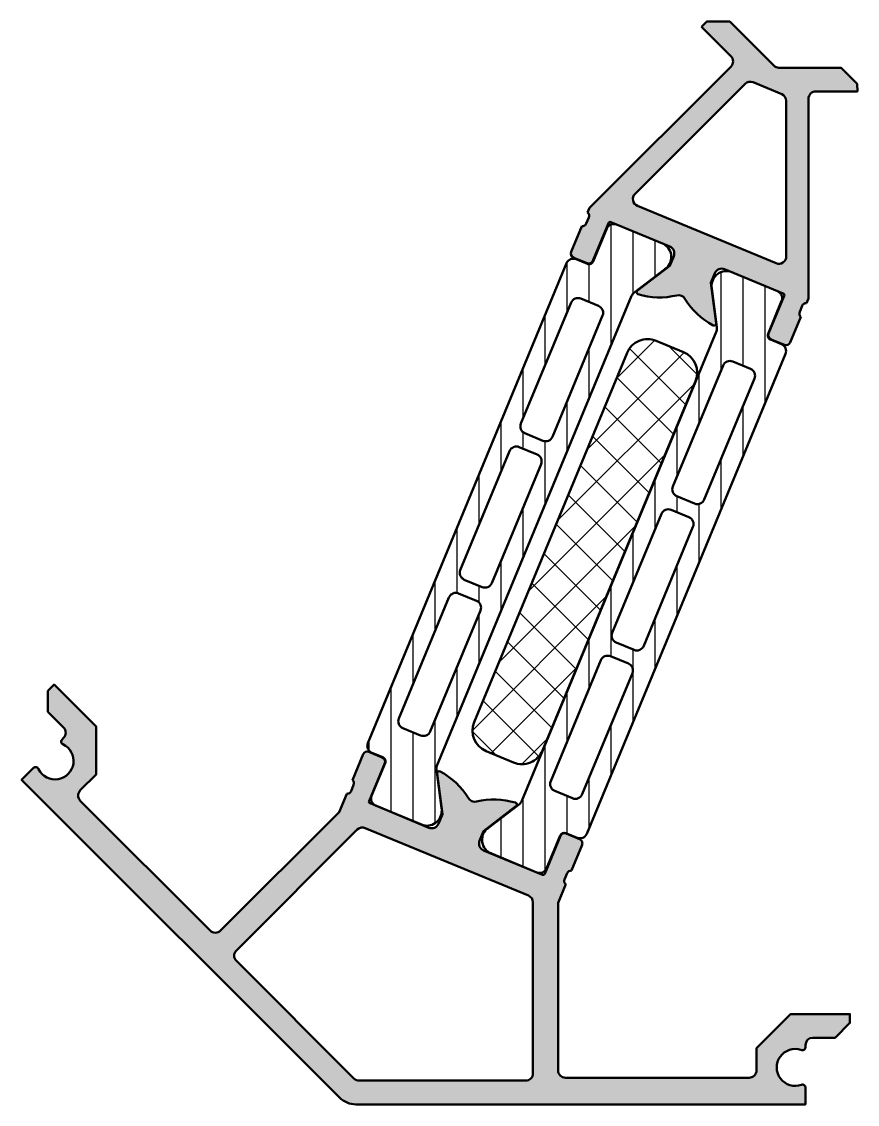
# Model space of a CAD drawing. Extents: x -22 to 34.4, y 0 to 73.2.
import ezdxf

# ---------------------------------------------------------------- set-up
doc = ezdxf.new("R2010")
doc.units = 0
for name, color, linetype, lineweight in [('0S-Alu contour', 7, 'Continuous', 50), ('0S-Alu hatch', 252, 'Continuous', 25), ('0S-Plastic contour', 254, 'Continuous', 50), ('0S-Plastic hatch', 253, 'Continuous', 25), ('0S-PT contour', 91, 'Continuous', 50), ('0S-PT hatch', 103, 'Continuous', 25)]:
    doc.layers.add(name, color=color, linetype=linetype, lineweight=lineweight)
pattern_1 = [(90, (0, 0), (-1.4859, 0), [])]

# ---------------------------------------------------------------- blocks, each defined once
blk = doc.blocks.new('347350__D039C141_A7E6_4AA2_99A0_1BB3D9CB675B_')
at = {"layer": '0S-Alu hatch'}
h = blk.add_hatch(color=256, dxfattribs=at)
edge = h.paths.add_edge_path()
edge.add_line((23.92938522783926, 72.81730907121842), (25.9092589946552, 70.83741245272483))
edge.add_ellipse((25.55573884904467, 70.48383950438235), major_axis=(-0.4999903230584433, 0), ratio=1, start_angle=135.0006994798452, end_angle=225.004278607313, ccw=False)
edge.add_line((25.90928971315688, 70.13029727262271), (16.36765660483427, 60.58854336697755))
edge.add_line((16.36765660483427, 60.58854336697755), (16.23966403003492, 60.27954195701387))
edge.add_ellipse((16.06445295228562, 60.06255455950469), major_axis=(-0.2788950563274304, 0), ratio=1, start_angle=156.3354106259, end_angle=231.0801235805088, ccw=False)
edge.add_line((16.31989595621558, 59.95061116225805), (16.14631304739537, 59.53154494958813))
edge.add_ellipse((15.88650628096211, 59.6330333821746), major_axis=(-0.2789255417371557, 0), ratio=1, start_angle=83.92459455535618, end_angle=158.6628700728874, ccw=False)
edge.add_line((15.85698557255771, 59.35567443494437), (15.13753651019032, 57.61877075114043))
edge.add_arc((15.41470036994371, 57.5039657214309), 0.3000000000000043, 157.5000000000001, 247.4999999999989)
edge.add_line((15.29989534023418, 57.22680186167751), (16.20527355598448, 56.85178192563657))
edge.add_arc((16.32007858569401, 57.12894578538997), 0.3000000000000025, 247.5000000000007, 337.4999999999996)
edge.add_line((16.5972424454474, 57.01414075568044), (17.65344795340819, 59.56404641765252))
edge.add_ellipse((17.76431349730956, 59.5181244057687), major_axis=(-0.1200000000000159, 0), ratio=1, start_angle=247.49999999999972, end_angle=337.49999999999966, ccw=False)
edge.add_line((17.81023550919337, 59.62898994967007), (21.78294122510264, 57.98344136282331))
edge.add_ellipse((21.59159950892009, 57.52150159656768), major_axis=(-0.4999999999999888, 0), ratio=1, start_angle=157.4999999999999, end_angle=247.4999999999998, ccw=False)
edge.add_line((22.05353927517573, 57.33015988038514), (21.78566087252016, 56.68344420762723))
edge.add_line((21.78566087252016, 56.68344420762723), (19.59795619320224, 55.00462776313373))
edge.add_arc((19.67771479819329, 54.89186411721371), 0.1381197846482984, 125.2720668596322, 253.122577550792)
edge.add_arc((21.08924083370547, 59.54433372802252), 4.999999999999998, 253.1225775507933, 283.5696206229802)
edge.add_ellipse((22.37968783089905, 54.19786325233167), major_axis=(-0.4999999999999991, 0), ratio=1, start_angle=211.4303793770194, end_angle=283.56962062298, ccw=False)
edge.add_arc((27.07269718215114, 57.06590495862891), 5, 211.4303793770194, 241.8774224492062)
edge.add_arc((24.78100400261589, 52.77801251602965), 0.138119784648297, 241.8774224492058, 369.7279331403684)
edge.add_line((24.9171377917644, 52.80135060428386), (24.55729947005402, 55.53539391053195))
edge.add_line((24.55729947005402, 55.53539391053195), (24.82517787270959, 56.18210958328985))
edge.add_ellipse((25.28711763896522, 55.99076786710732), major_axis=(-0.4999999999999899, 0), ratio=1, start_angle=247.4999999999991, end_angle=337.5000000000016, ccw=False)
edge.add_line((25.47845935514777, 56.45270763336295), (29.45116507105704, 54.80715904651621))
edge.add_ellipse((29.40524305917322, 54.69629350261485), major_axis=(-0.1200000000000079, 0), ratio=1, start_angle=157.4999999999953, end_angle=247.5, ccw=False)
edge.add_line((29.51610860307458, 54.65037149073102), (28.45990309511379, 52.10046582875894))
edge.add_arc((28.73706695486718, 51.98566079904942), 0.3000000000000043, 157.5000000000008, 247.4999999999996)
edge.add_line((28.62226192515765, 51.70849693929604), (29.52764014090796, 51.33347700325509))
edge.add_arc((29.64244517061749, 51.61064086300848), 0.3000000000000016, 247.5000000000001, 337.4999999999996)
edge.add_line((29.91960903037088, 51.49583583329896), (30.63905809273827, 53.23273951710288))
edge.add_ellipse((30.81430619204936, 53.44973620261034), major_axis=(-0.2789255417371665, 0), ratio=1, start_angle=-23.662870072887415, end_angle=51.07540544464251, ccw=False)
edge.add_line((30.55883190681235, 53.56168417005956), (30.73241481563256, 53.98075038272947))
edge.add_ellipse((30.99219623122026, 53.87928083774609), major_axis=(-0.2788950563274289, 0), ratio=1, start_angle=263.9198764194917, end_angle=338.664589374099, ccw=False)
edge.add_line((31.02173655021549, 54.15660703917239), (31.14975321062489, 54.46566659694248))
edge.add_line((31.14975321062489, 54.46566659694248), (31.1498448335675, 67.95961226718902))
edge.add_ellipse((31.64982981741585, 67.95961978299691), major_axis=(-0.4999849839048354, 0), ratio=1, start_angle=-90.00342049763992, end_angle=0.0008612739732143382, ccw=False)
edge.add_line((31.64985966599232, 68.45960476601078), (34.44984698105757, 68.45960500146246))
edge.add_line((34.44984698105757, 68.45960500146246), (34.44960294835988, 68.9605052870807))
edge.add_line((34.44960294835988, 68.9605052870807), (33.35025315886995, 70.06000007540919))
edge.add_line((33.35025315886995, 70.06000007540919), (29.15698554146554, 70.05959563361698))
edge.add_ellipse((29.1569437835179, 70.55957072635734), major_axis=(-0.4999750944841698, 0), ratio=1, start_angle=44.992680736735, end_angle=90.00478534669031, ccw=False)
edge.add_line((28.80336284415451, 70.20608011202174), (25.83856507224787, 73.17143502823856))
edge.add_line((25.83856507224787, 73.17143502823856), (24.28375565196308, 73.1713280780778))
edge.add_line((24.28375565196308, 73.1713280780778), (23.92938522783926, 72.81730907121842))
edge = h.paths.add_edge_path()
edge.add_line((19.44418620485045, 61.54388596707848), (26.86825848401396, 68.96795906432753))
edge.add_ellipse((27.22179386747855, 68.61444377056279), major_axis=(-0.4999603287132152, 0), ratio=1, start_angle=247.49630818951522, end_angle=315.001627966778, ccw=False)
edge.add_line((27.4131501640997, 69.07633455638825), (29.34118953818966, 68.27772766003378))
edge.add_ellipse((29.1497633986563, 67.81573516599887), major_axis=(-0.5000810248761914, 0), ratio=1, start_angle=180.0072278709064, end_angle=247.49337550890522, ccw=False)
edge.add_line((29.64984441955338, 67.81579825129263), (29.64984419195404, 57.31659911236647))
edge.add_ellipse((29.14986717933471, 57.31656505213091), major_axis=(-0.4999770137794889, 0), ratio=1, start_angle=67.49748808989091, end_angle=180.0039031949353, ccw=False)
edge.add_line((28.95851400876447, 56.85465491106388), (19.6064026743492, 60.72838806936511))
edge.add_ellipse((19.7977420150844, 61.19033149737683), major_axis=(-0.5000024739900816, 0), ratio=1, start_angle=-44.999891379257804, end_angle=67.50041206010462, ccw=False)
at = {"layer": '0S-Alu contour', "color": 7}
for points in [[(28.80336284415451, 70.20608011202174), (25.83856507224787, 73.17143502823856), (24.28375565196308, 73.1713280780778), (23.92938522783926, 72.81730907121842)], [(23.92938522783926, 72.81730907121842), (25.9092589946552, 70.83741245272483)], [(25.90928971315688, 70.13029727262271), (16.36765660483427, 60.58854336697755), (16.23966403003492, 60.27954195701387)], [(31.64985966599232, 68.45960476601078), (34.44984698105757, 68.45960500146246), (34.44960294835988, 68.9605052870807), (33.35025315886995, 70.06000007540919), (29.15698554146554, 70.05959563361698)], [(19.44418620485045, 61.54388596707848), (26.86825848401396, 68.96795906432753)], [(27.4131501640997, 69.07633455638825), (29.34118953818966, 68.27772766003378)], [(29.64984441955338, 67.81579825129263), (29.64984419195404, 57.31659911236647)], [(31.02173655021549, 54.15660703917239), (31.14975321062489, 54.46566659694248), (31.1498448335675, 67.95961226718902)], [(28.95851400876447, 56.85465491106388), (19.6064026743492, 60.72838806936511)], [(15.85698557255771, 59.35567443494437), (15.13753651019032, 57.61877075114043)], [(16.31989595621558, 59.95061116225805), (16.14631304739537, 59.53154494958813)], [(16.5972424454474, 57.01414075568044), (17.65344795340819, 59.56404641765252)], [(17.81023550919337, 59.62898994967007), (21.78294122510264, 57.98344136282331)], [(15.29989534023418, 57.22680186167751), (16.20527355598448, 56.85178192563657)], [(22.05353927517573, 57.33015988038514), (21.78566087252016, 56.68344420762723), (19.59795619320224, 55.00462776313373)], [(25.47845935514777, 56.45270763336295), (29.45116507105704, 54.80715904651621)], [(24.9171377917644, 52.80135060428386), (24.55729947005402, 55.53539391053195), (24.82517787270959, 56.18210958328985)], [(29.51610860307458, 54.65037149073102), (28.45990309511379, 52.10046582875894)], [(30.55883190681235, 53.56168417005956), (30.73241481563256, 53.98075038272947)], [(29.91960903037088, 51.49583583329896), (30.63905809273827, 53.23273951710288)], [(28.62226192515765, 51.70849693929604), (29.52764014090796, 51.33347700325509)]]:
    blk.add_lwpolyline(points, dxfattribs=at)
at = {"layer": '0S-Alu contour', "color": 7, "extrusion": (0, 0, -1)}
for centre, radius, start, end in [((-25.55573884904467, 70.48383950438235), 0.4999903230584433, 134.995721392687, 224.9993005201549), ((-29.1569437835179, 70.55957072635734), 0.4999750944841698, 269.9952146533097, 315.007319263265), ((-27.22179386747855, 68.61444377056279), 0.4999603287132152, 44.998372033222, 112.5036918104848), ((-29.1497633986563, 67.81573516599887), 0.5000810248761914, 112.5066244910948, 179.9927721290936), ((-31.64982981741585, 67.95961978299691), 0.4999849839048354, 359.9991387260268, 90.00342049763998), ((-19.7977420150844, 61.19033149737683), 0.5000024739900816, 292.4995879398954, 44.99989137925797), ((-16.06445295228562, 60.06255455950469), 0.2788950563274304, 128.9198764194912, 203.6645893741001), ((-15.88650628096211, 59.6330333821746), 0.2789255417371557, 201.3371299271126, 276.0754054446438), ((-17.76431349730956, 59.5181244057687), 0.1200000000000159, 22.50000000000033, 112.5000000000003), ((-21.59159950892009, 57.52150159656768), 0.4999999999999888, 112.5000000000002, 202.5000000000001), ((-29.14986717933471, 57.31656505213091), 0.4999770137794889, 179.9960968050647, 292.5025119101091), ((-25.28711763896522, 55.99076786710732), 0.4999999999999899, 22.49999999999838, 112.5000000000009), ((-22.37968783089905, 54.19786325233167), 0.4999999999999991, 76.43037937702003, 148.5696206229806), ((-29.40524305917322, 54.69629350261485), 0.120000000000008, 112.5, 202.5000000000047), ((-30.99219623122026, 53.87928083774609), 0.2788950563274289, 21.33541062590097, 96.0801235805083), ((-30.81430619204936, 53.44973620261034), 0.2789255417371665, 308.9245945553575, 23.66287007288737)]:
    blk.add_arc(centre, radius, start, end, dxfattribs=at)
at = {"layer": '0S-Alu contour', "color": 7}
for centre, radius, start, end in [((15.41470036994371, 57.5039657214309), 0.3000000000000043, 157.5000000000001, 247.4999999999989), ((16.32007858569401, 57.12894578538997), 0.3000000000000025, 247.5000000000007, 337.4999999999996), ((19.67771479819329, 54.89186411721371), 0.1381197846482984, 125.2720668596322, 253.122577550792), ((21.08924083370547, 59.54433372802252), 4.999999999999998, 253.1225775507933, 283.5696206229802), ((27.07269718215114, 57.06590495862891), 5, 211.4303793770194, 241.8774224492062), ((24.78100400261589, 52.77801251602965), 0.138119784648297, 241.8774224492058, 9.72793314036838), ((28.73706695486718, 51.98566079904942), 0.3000000000000043, 157.5000000000008, 247.4999999999996), ((29.64244517061749, 51.61064086300848), 0.3000000000000016, 247.5000000000001, 337.4999999999996)]:
    blk.add_arc(centre, radius, start, end, dxfattribs=at)
blk = doc.blocks.new('284013__EBD069C5_C36B_469F_8260_78E9554A8E20___34158FED_679C_4BAB_A13A_9F1AC2254D85_')
at = {"layer": '0S-Plastic hatch'}
h = blk.add_hatch(dxfattribs=at)
h.set_pattern_fill('ANSI31', color=256, scale=0.4680000000000001, angle=45, style=0)
h.set_pattern_definition(pattern_1)
edge = h.paths.add_edge_path()
edge.add_line((14.81983903450387, 56.8521313927533), (1.393322071890484, 24.44055964342768))
edge.add_arc((1.855251407080689, 24.24919974586305), 0.4999973210979839, 157.4976177200868, 247.4982316841324)
edge.add_line((1.663896459420512, 23.78726836014529), (2.412534037504819, 23.47714153698884))
edge.add_ellipse((2.297718968779127, 23.19998183574511), major_axis=(-0.2999999999999942, 0), ratio=1, start_angle=157.4979247021107, end_angle=247.4979247021153, ccw=False)
edge.add_line((2.574878670022843, 23.0851667670194), (1.656052061518593, 20.86801769404468))
edge.add_arc((2.117980170389266, 20.67665834701174), 0.4999959774455536, 157.4976222209272, 247.4982271833036)
edge.add_line((1.926625700674334, 20.2147282176828), (5.138482766689267, 18.88419637830823))
edge.add_arc((5.385826944412609, 19.8531200077088), 0.9999960709244904, 255.6795327540134, 370.224940801953)
edge.add_line((6.369941507633117, 20.03063245324918), (6.025846659764911, 22.64502525414926))
edge.add_ellipse((6.521571457417299, 22.71027036545635), major_axis=(-0.4999999995569761, 0), ratio=1, start_angle=-22.502015400986807, end_angle=7.497921321557101, ccw=False)
edge.add_line((6.059638422374874, 22.90162833025915), (19.20745152800762, 54.64041837416885))
edge.add_ellipse((19.66938416335117, 54.44905944331909), major_axis=(-0.5000000000113984, 0), ratio=1, start_angle=307.4979281032818, end_angle=337.49786479707603, ccw=False)
edge.add_line((19.36501779343036, 54.8457471200531), (21.45710076000273, 56.45093864840897))
edge.add_arc((20.88680643745698, 57.27237429868018), 0.9999960709244803, 304.7709086022733, 419.3163166502143)
edge.add_line((21.39710246156861, 58.1323685484518), (18.18524539555367, 59.46290038782636))
edge.add_arc((17.99388604852073, 59.00097227895563), 0.4999959774455843, 67.4976222209286, 157.4982271832998)
edge.add_line((17.53195591919177, 59.1923267486706), (16.61374266583997, 56.97492358964492))
edge.add_ellipse((16.33658296459625, 57.08973865837061), major_axis=(-0.2999999999999929, 0), ratio=1, start_angle=67.49792470211378, end_angle=157.4979247021143, ccw=False)
edge.add_line((16.22176789587055, 56.8125789571269), (15.47313031778625, 57.12270578028334))
edge.add_arc((15.28177042022165, 56.66077644509318), 0.4999973210979804, 67.497617720088, 157.4982316841406)
edge = h.paths.add_edge_path()
edge.add_line((11.7375992585692, 46.01532323457973), (15.12434529928591, 54.19165145839134))
edge.add_ellipse((15.5862850667745, 54.00030973973017), major_axis=(-0.5000000020876212, 0), ratio=1, start_angle=247.49810089738259, end_angle=337.49999979165904, ccw=False)
edge.add_line((15.77764209491861, 54.46224316552601), (16.97868004208482, 53.96475695888502))
edge.add_ellipse((16.78734308095085, 53.50281916223498), major_axis=(-0.4999963606566251, 0), ratio=1, start_angle=157.4995829574155, end_angle=247.500417042584, ccw=False)
edge.add_line((17.24927809215792, 53.31147547644683), (13.8625320514412, 45.13514725263518))
edge.add_ellipse((13.40059425479122, 45.32648421376896), major_axis=(-0.4999963606565063, 0), ratio=1, start_angle=67.49958295740362, end_angle=157.5004170426025, ccw=False)
edge.add_line((13.20925056900301, 44.86454920256203), (12.00821262179538, 45.36203540922022))
edge.add_ellipse((12.19953902753641, 45.82398151930615), major_axis=(-0.5000000021573018, 0), ratio=1, start_angle=-22.49999978486011, end_angle=67.50189908949471, ccw=False)
edge = h.paths.add_edge_path()
edge.add_line((13.09716518698988, 43.2873881882587), (9.76781698969926, 35.24963061649731))
edge.add_ellipse((9.305877223441616, 35.44097233267512), major_axis=(-0.5000000000000389, 0), ratio=1, start_angle=67.50000000000568, end_angle=157.500000000589, ccw=False)
edge.add_line((9.114535507259102, 34.97903256641942), (7.913482246896375, 35.47652511599407))
edge.add_ellipse((8.104823963078932, 35.93846488224971), major_axis=(-0.4999999999999928, 0), ratio=1, start_angle=-22.50000000059657, end_angle=67.4999999999983, ccw=False)
edge.add_line((7.642884196825287, 36.12980659843706), (10.97223239411589, 44.16756417019847))
edge.add_ellipse((11.43417216036954, 43.97622245401112), major_axis=(-0.5000000000000008, 0), ratio=1, start_angle=247.4999999988055, end_angle=337.49999999940286, ccw=False)
edge.add_line((11.62551387656171, 44.43816222026277), (12.8265671369244, 43.94066967068812))
edge.add_ellipse((12.63522542073222, 43.47872990443644), major_axis=(-0.5000000000000228, 0), ratio=1, start_angle=157.5000000005975, end_angle=247.49999999880652, ccw=False)
edge = h.paths.add_edge_path()
edge.add_line((3.490765452092581, 26.10570521231989), (6.877517332095062, 34.28204753341443))
edge.add_ellipse((7.339457099583664, 34.09070581475325), major_axis=(-0.500000002087639, 0), ratio=1, start_angle=247.4981008973864, end_angle=337.49999979165665, ccw=False)
edge.add_line((7.530814127727754, 34.55263924054911), (8.731852074893991, 34.05515303390812))
edge.add_ellipse((8.540515113760097, 33.59321523725813), major_axis=(-0.4999963606565577, 0), ratio=1, start_angle=157.4995829574079, end_angle=247.50041704259058, ccw=False)
edge.add_line((9.002450124967076, 33.40187155146994), (5.615709923538111, 25.22555742494594))
edge.add_ellipse((5.153756059997578, 25.41690498040955), major_axis=(-0.5000152587890929, 0), ratio=1, start_angle=67.50000000000341, end_angle=157.5000000005856, ccw=False)
edge.add_line((4.962408504529276, 24.95495111687096), (3.761355244166555, 25.45244366644558))
edge.add_ellipse((3.952691121063288, 25.91436933541832), major_axis=(-0.4999847412109176, 0), ratio=1, start_angle=-22.5000000005968, end_angle=67.50000000000392, ccw=False)
at = {"layer": '0S-Alu contour', "color": 7}
for points in [[(11.7375992585692, 46.01532323457973), (15.12434529928591, 54.19165145839134)], [(15.77764209491861, 54.46224316552601), (16.97868004208482, 53.96475695888502)], [(17.24927809215792, 53.31147547644683), (13.8625320514412, 45.13514725263518)], [(13.20925056900301, 44.86454920256203), (12.00821262179538, 45.36203540922022)], [(7.642884196825287, 36.12980659843706), (10.97223239411589, 44.16756417019847)], [(11.62551387656171, 44.43816222026277), (12.8265671369244, 43.94066967068812)], [(13.09716518698988, 43.2873881882587), (9.76781698969926, 35.24963061649731)], [(9.114535507259102, 34.97903256641942), (7.913482246896375, 35.47652511599407)], [(7.530814127727754, 34.55263924054911), (8.731852074893991, 34.05515303390812)], [(3.490765452092581, 26.10570521231989), (6.877517332095062, 34.28204753341443)], [(9.002450124967076, 33.40187155146994), (5.615709923538111, 25.22555742494594)], [(4.962408504529276, 24.95495111687096), (3.761355244166555, 25.45244366644558)]]:
    blk.add_lwpolyline(points, dxfattribs=at)
at = {"layer": '0S-Alu contour', "color": 7, "extrusion": (0, 0, -1)}
for centre, radius, start, end in [((-15.5862850667745, 54.00030973973017), 0.5000000020876212, 22.50000020834097, 112.5018991026174), ((-16.78734308095085, 53.50281916223498), 0.4999963606566251, 112.499582957416, 202.5004170425845), ((-12.19953902753641, 45.82398151930615), 0.5000000021573018, 292.4981009105053, 22.49999978486007), ((-13.40059425479122, 45.32648421376896), 0.4999963606565063, 202.4995829573975, 292.5004170425965), ((-11.43417216036954, 43.97622245401112), 0.5000000000000008, 22.50000000059714, 112.5000000011945), ((-12.63522542073222, 43.47872990443644), 0.5000000000000228, 112.5000000011935, 202.4999999994026), ((-8.104823963078932, 35.93846488224971), 0.4999999999999928, 292.5000000000017, 22.50000000059663), ((-9.305877223441616, 35.44097233267512), 0.5000000000000389, 202.499999999411, 292.4999999999944), ((-7.339457099583664, 34.09070581475325), 0.500000002087639, 22.50000020834335, 112.5018991026136), ((-8.540515113760097, 33.59321523725813), 0.4999963606565577, 112.4995829574094, 202.5004170425921), ((-3.952691121063288, 25.91436933541832), 0.4999847412109176, 292.4999999999961, 22.50000000059678), ((-5.153756059997578, 25.41690498040955), 0.5000152587890929, 202.4999999994144, 292.4999999999966)]:
    blk.add_arc(centre, radius, start, end, dxfattribs=at)
at = {"layer": '0S-Plastic contour', "color": 7}
for points in [[(21.39710246156861, 58.1323685484518), (18.18524539555367, 59.46290038782636)], [(17.53195591919177, 59.1923267486706), (16.61374266583997, 56.97492358964492)], [(16.22176789587055, 56.8125789571269), (15.47313031778625, 57.12270578028334)], [(14.81983903450387, 56.8521313927533), (1.393322071890484, 24.44055964342768)], [(19.36501779343036, 54.8457471200531), (21.45710076000273, 56.45093864840897)], [(6.059638422374874, 22.90162833025915), (19.20745152800762, 54.64041837416885)], [(1.663896459420512, 23.78726836014529), (2.412534037504819, 23.47714153698884)], [(2.574878670022843, 23.0851667670194), (1.656052061518593, 20.86801769404468)], [(6.369941507633117, 20.03063245324918), (6.025846659764911, 22.64502525414926)], [(1.926625700674334, 20.2147282176828), (5.138482766689267, 18.88419637830823)]]:
    blk.add_lwpolyline(points, dxfattribs=at)
for centre, radius, start, end in [((17.99388604852073, 59.00097227895563), 0.4999959774455843, 67.4976222209286, 157.4982271832998), ((20.88680643745698, 57.27237429868018), 0.9999960709244803, 304.7709086022733, 59.31631665021432), ((15.28177042022165, 56.66077644509318), 0.4999973210979804, 67.497617720088, 157.4982316841406), ((1.855251407080689, 24.24919974586305), 0.4999973210979839, 157.4976177200868, 247.4982316841324), ((2.117980170389266, 20.67665834701174), 0.4999959774455536, 157.4976222209272, 247.4982271833036), ((5.385826944412609, 19.8531200077088), 0.9999960709244904, 255.6795327540134, 10.22494080195299)]:
    blk.add_arc(centre, radius, start, end, dxfattribs=at)
at = {"layer": '0S-Plastic contour', "color": 7, "extrusion": (0, 0, -1)}
for centre, radius, start, end in [((-16.33658296459625, 57.08973865837061), 0.2999999999999929, 202.5020752978858, 292.5020752978862), ((-19.66938416335117, 54.44905944331909), 0.5000000000113984, 22.50213520292399, 52.5020718967182), ((-2.297718968779127, 23.19998183574511), 0.2999999999999942, 112.5020752978847, 202.5020752978894), ((-6.521571457417299, 22.71027036545635), 0.4999999995569761, 352.5020786784429, 22.50201540098681)]:
    blk.add_arc(centre, radius, start, end, dxfattribs=at)
blk = doc.blocks.new('284013__33A92A2E_E94C_4C4C_B540_FFCB1DB95638___CCCB5705_65D6_4703_9246_98D28849F483_')
at = {"layer": '0S-Plastic hatch'}
h = blk.add_hatch(dxfattribs=at)
h.set_pattern_fill('ANSI31', color=256, scale=0.4680000000000001, angle=45, style=0)
h.set_pattern_definition(pattern_1)
edge = h.paths.add_edge_path()
edge.add_line((29.6021591807546, 50.72909390483516), (16.17769819987206, 18.31667053999263))
edge.add_ellipse((15.71575295331502, 18.5079920241195), major_axis=(-0.499997321097981, 0), ratio=1, start_angle=67.5017683158614, end_angle=157.5023822799117, ccw=False)
edge.add_line((15.52442651913515, 18.04604882773148), (14.77576703133889, 18.35612275616421))
edge.add_arc((14.66097204079616, 18.07895473826479), 0.2999999999999972, 67.50207529788628, 157.5020752978861)
edge.add_line((14.38380402289674, 18.19374972880753), (13.46575140410283, 15.97628005879764))
edge.add_ellipse((13.00380741396925, 16.16760106507038), major_axis=(-0.4999959774455649, 0), ratio=1, start_angle=67.50177281669932, end_angle=157.502377779071, ccw=False)
edge.add_line((12.81248153023218, 15.70565909504171), (9.600527532444733, 17.03595692041644))
edge.add_ellipse((10.11076125589057, 17.89598813457265), major_axis=(-0.9999960709244842, 0), ratio=1, start_angle=-55.22494080195338, end_angle=59.320467245986606, ccw=False)
edge.add_line((9.540407428759533, 18.71738246967692), (11.63237410726023, 20.32272554757968))
edge.add_arc((11.32797900147358, 20.71939117449126), 0.5000000000000253, 307.5020786985374, 337.5020153930031)
edge.add_line((11.78992549793495, 20.52806570727089), (24.93573135989965, 52.26768717873088))
edge.add_arc((24.47378446336341, 52.45901167998617), 0.500000000000052, 337.5021352027638, 367.5020718972298)
edge.add_line((24.96950453371947, 52.52429270208472), (24.62522029605574, 55.13866056935666))
edge.add_ellipse((25.60932199741518, 55.31624430522751), major_axis=(-0.999996070924477, 0), ratio=1, start_angle=-104.31631665021467, end_angle=10.22909139772662, ccw=False)
edge.add_line((25.85659598414828, 56.28518585008433), (29.06854998193571, 54.95488802470958))
edge.add_ellipse((28.87722897566297, 54.49294403457599), major_axis=(-0.4999959774455778, 0), ratio=1, start_angle=157.5017728166988, end_angle=247.50237777907108, ccw=False)
edge.add_line((29.33917094569166, 54.30161815083891), (28.42050495334053, 52.08440252244698))
edge.add_arc((28.69767297123995, 51.96960753190424), 0.2999999999999957, 157.502075297886, 247.5020752978857)
edge.add_line((28.58287798069722, 51.69243951400483), (29.33153746849347, 51.3823655855721))
edge.add_ellipse((29.1402159843666, 50.92042033901505), major_axis=(-0.4999973210979793, 0), ratio=1, start_angle=157.5017683158595, end_angle=247.5023822799115, ccw=False)
edge = h.paths.add_edge_path()
edge.add_line((24.11885129249862, 40.88684072296666), (27.50559733321535, 49.06316894677827))
edge.add_arc((27.04365756433523, 49.25451066207999), 0.5000000020876207, 337.5000002083406, 427.5018991026169)
edge.add_line((27.23498396994379, 49.71645677214536), (26.03394602277758, 50.21394297878636))
edge.add_arc((25.84260233698942, 49.7520079675793), 0.4999963606566215, 67.49958295741482, 157.5004170425858)
edge.add_line((25.38066454033939, 49.94334492871326), (21.99391849962265, 41.76701670490163))
edge.add_arc((22.45585351082955, 41.57567301911337), 0.4999963606565109, 157.4995829573985, 247.5004170425959)
edge.add_line((22.26451654969572, 41.11373522246341), (23.46555449690336, 40.61624901580528))
edge.add_arc((23.65691152496836, 41.07818244170931), 0.5000000021573064, 247.498100910504, 337.4999997848592)
edge = h.paths.add_edge_path()
edge.add_line((21.22855163515213, 39.91925764053311), (17.89920343786148, 31.8815000687717))
edge.add_arc((18.36114320411512, 31.69015835258435), 0.4999999999999894, 157.4999999994039, 247.4999999999994)
edge.add_line((18.16980148793257, 31.22821858632872), (19.3708547482953, 30.73072603675405))
edge.add_arc((19.56219646447784, 31.1926658030097), 0.5, 247.4999999999998, 337.5000000005961)
edge.add_line((20.02413623073548, 31.00132408683196), (23.35348442802614, 39.03908165859336))
edge.add_arc((22.8915446617685, 39.23042337477109), 0.5, 337.500000000597, 427.5000000011934)
edge.add_line((23.08288637794142, 39.69236314103071), (21.88183311757873, 40.18985569060537))
edge.add_arc((21.69049140140579, 39.72791592434574), 0.5000000000000142, 67.50000000119189, 157.4999999994027)
edge = h.paths.add_edge_path()
edge.add_line((17.13383657312931, 30.03374100374433), (13.74709637170032, 21.85742687722036))
edge.add_arc((14.20905023523688, 21.66607932174725), 0.5000152587890554, 157.4999999994047, 247.5000000000003)
edge.add_line((14.01770267976856, 21.20412545820871), (15.21875594013127, 20.70663290863405))
edge.add_arc((15.41009181702805, 21.16855857760677), 0.4999847412109306, 247.4999999999987, 337.5000000005955)
edge.add_line((15.87201748600277, 20.9772227007148), (19.25876936600526, 29.15356502180932))
edge.add_arc((18.79682959712515, 29.34490673711106), 0.5000000020876216, 337.5000002083396, 427.5018991026154)
edge.add_line((18.98815600273373, 29.80685284717642), (17.78711805556749, 30.30433905381743))
edge.add_arc((17.59577436977931, 29.84240404261044), 0.4999963606565682, 67.49958295740869, 157.5004170425912)
at = {"layer": '0S-Alu contour', "color": 7}
for points in [[(25.38066454033939, 49.94334492871326), (21.99391849962265, 41.76701670490163)], [(27.23498396994379, 49.71645677214536), (26.03394602277758, 50.21394297878636)], [(24.11885129249862, 40.88684072296666), (27.50559733321535, 49.06316894677827)], [(22.26451654969572, 41.11373522246341), (23.46555449690336, 40.61624901580528)], [(21.22855163515213, 39.91925764053311), (17.89920343786148, 31.8815000687717)], [(23.08288637794142, 39.69236314103071), (21.88183311757873, 40.18985569060537)], [(20.02413623073548, 31.00132408683196), (23.35348442802614, 39.03908165859336)], [(18.16980148793257, 31.22821858632872), (19.3708547482953, 30.73072603675405)], [(17.13383657312931, 30.03374100374433), (13.74709637170032, 21.85742687722036)], [(18.98815600273373, 29.80685284717642), (17.78711805556749, 30.30433905381743)], [(15.87201748600277, 20.9772227007148), (19.25876936600526, 29.15356502180932)], [(14.01770267976856, 21.20412545820871), (15.21875594013127, 20.70663290863405)]]:
    blk.add_lwpolyline(points, dxfattribs=at)
for centre, radius, start, end in [((25.84260233698942, 49.7520079675793), 0.4999963606566215, 67.49958295741482, 157.5004170425858), ((27.04365756433523, 49.25451066207999), 0.5000000020876207, 337.5000002083406, 67.50189910261696), ((22.45585351082955, 41.57567301911337), 0.4999963606565109, 157.4995829573985, 247.5004170425959), ((21.69049140140579, 39.72791592434574), 0.5000000000000142, 67.50000000119189, 157.4999999994027), ((23.65691152496836, 41.07818244170931), 0.5000000021573064, 247.498100910504, 337.4999997848592), ((22.8915446617685, 39.23042337477109), 0.5, 337.500000000597, 67.50000000119346), ((18.36114320411512, 31.69015835258435), 0.4999999999999894, 157.4999999994039, 247.4999999999994), ((19.56219646447784, 31.1926658030097), 0.5, 247.4999999999998, 337.5000000005961), ((17.59577436977931, 29.84240404261044), 0.4999963606565682, 67.49958295740869, 157.5004170425912), ((18.79682959712515, 29.34490673711106), 0.5000000020876216, 337.5000002083396, 67.50189910261545), ((14.20905023523688, 21.66607932174725), 0.5000152587890554, 157.4999999994047, 247.5000000000003), ((15.41009181702805, 21.16855857760677), 0.4999847412109306, 247.4999999999987, 337.5000000005955)]:
    blk.add_arc(centre, radius, start, end, dxfattribs=at)
at = {"layer": '0S-Plastic contour', "color": 7}
for points in [[(25.85659598414828, 56.28518585008433), (29.06854998193571, 54.95488802470958)], [(24.96950453371947, 52.52429270208472), (24.62522029605574, 55.13866056935666)], [(29.33917094569166, 54.30161815083891), (28.42050495334053, 52.08440252244698)], [(11.78992549793495, 20.52806570727089), (24.93573135989965, 52.26768717873088)], [(28.58287798069722, 51.69243951400483), (29.33153746849347, 51.3823655855721)], [(29.6021591807546, 50.72909390483516), (16.17769819987206, 18.31667053999263)], [(9.540407428759533, 18.71738246967692), (11.63237410726023, 20.32272554757968)], [(15.52442651913515, 18.04604882773148), (14.77576703133889, 18.35612275616421)], [(14.38380402289674, 18.19374972880753), (13.46575140410283, 15.97628005879764)], [(12.81248153023218, 15.70565909504171), (9.600527532444733, 17.03595692041644)]]:
    blk.add_lwpolyline(points, dxfattribs=at)
at = {"layer": '0S-Plastic contour', "color": 7, "extrusion": (0, 0, -1)}
for centre, radius, start, end in [((-25.60932199741518, 55.31624430522751), 0.999996070924477, 349.7709086022734, 104.3163166502148), ((-28.87722897566297, 54.49294403457599), 0.4999959774455778, 112.4976222209289, 202.4982271833012), ((-29.1402159843666, 50.92042033901505), 0.4999973210979794, 112.4976177200885, 202.4982316841406), ((-10.11076125589057, 17.89598813457265), 0.9999960709244842, 300.6795327540134, 55.2249408019534), ((-15.71575295331502, 18.5079920241195), 0.499997321097981, 202.4976177200885, 292.4982316841386), ((-13.00380741396925, 16.16760106507038), 0.4999959774455649, 202.4976222209291, 292.4982271833007)]:
    blk.add_arc(centre, radius, start, end, dxfattribs=at)
at = {"layer": '0S-Plastic contour', "color": 7}
for centre, radius, start, end in [((24.47378446336341, 52.45901167998617), 0.500000000000052, 337.5021352027638, 7.502071897229806), ((28.69767297123995, 51.96960753190424), 0.2999999999999957, 157.502075297886, 247.5020752978857), ((11.32797900147358, 20.71939117449126), 0.5000000000000253, 307.5020786985374, 337.5020153930031), ((14.66097204079616, 18.07895473826479), 0.2999999999999972, 67.50207529788628, 157.5020752978861)]:
    blk.add_arc(centre, radius, start, end, dxfattribs=at)
blk = doc.blocks.new('382590__550E2E87_3E8D_43EB_89F6_C9265CA8107F_')
at = {"layer": '0S-PT hatch'}
h = blk.add_hatch(dxfattribs=at)
h.set_pattern_fill('ANSI37', color=256, scale=0.625, angle=90, style=0)
h.set_pattern_definition([(135, (0, 0), (-1.403165018917055, -1.403165018917055), []), (225, (0, 0), (1.403165018917055, -1.403165018917055), [])])
edge = h.paths.add_edge_path()
edge.add_line((18.90285543282536, 50.80041865652821), (8.570402758967848, 25.8556712787235))
edge.add_arc((9.956222057734774, 25.28164613017586), 1.5, 157.4999999999997, 247.4999999999996)
edge.add_line((9.382196909187131, 23.89582683140893), (11.2299559742097, 23.13045996667876))
edge.add_arc((11.80398112275734, 24.51627926544568), 1.5, 247.4999999999997, 337.4999999999998)
edge.add_line((13.18980042152427, 23.94225411689804), (23.52225309538179, 48.88700149470274))
edge.add_arc((22.13643379661486, 49.46102664325039), 1.5, 337.4999999999997, 427.4999999999997)
edge.add_line((22.7104589451625, 50.84684594201731), (20.86269988013993, 51.6122128067475))
edge.add_arc((20.28867473159229, 50.22639350798058), 1.5, 67.49999999999972, 157.5)
at = {"layer": '0S-PT contour', "color": 7}
for points in [[(22.7104589451625, 50.84684594201731), (20.86269988013993, 51.6122128067475)], [(18.90285543282536, 50.80041865652821), (8.570402758967848, 25.8556712787235)], [(13.18980042152427, 23.94225411689804), (23.52225309538179, 48.88700149470274)], [(9.382196909187131, 23.89582683140893), (11.2299559742097, 23.13045996667876)]]:
    blk.add_lwpolyline(points, dxfattribs=at)
for centre, start, end in [((20.28867473159229, 50.22639350798058), 67.49999999999972, 157.5), ((22.13643379661486, 49.46102664325039), 337.4999999999997, 67.49999999999972), ((9.956222057734774, 25.28164613017586), 157.4999999999997, 247.4999999999996), ((11.80398112275734, 24.51627926544568), 247.4999999999997, 337.4999999999998)]:
    blk.add_arc(centre, 1.5, start, end, dxfattribs=at)
blk = doc.blocks.new('346450__2BBBB3F0_5E53_4080_924C_A14A4CF4AC07_')
at = {"layer": '0S-Alu hatch'}
h = blk.add_hatch(color=256, dxfattribs=at)
edge = h.paths.add_edge_path()
edge.add_arc((-8.894335410726764, 12.12606407321225), 0.4999999999999576, 225.0000848425346, 315.0001664303454)
edge.add_line((-8.540780993148148, 11.77251170960736), (-0.5375191744239736, 19.77582002353491))
edge.add_line((-0.5375191744239736, 19.77582002353491), (-0.022440446614976, 21.01925911181746))
edge.add_arc((0.0070903950366091, 21.29657981330909), 0.2788885836395289, 263.9216928425657, 338.6664057971654)
edge.add_line((0.2668689981714943, 21.19512085886075), (0.4404519069916506, 21.61418707153055))
edge.add_arc((0.1849776217545869, 21.7261350389798), 0.2789255417372305, 336.337129927112, 411.0754054446354)
edge.add_line((0.3602257210657479, 21.94313172448728), (1.079674783433137, 23.68003540829122))
edge.add_ellipse((1.356838643186544, 23.56523037858167), major_axis=(-0.3000000000000277, 0), ratio=1, start_angle=247.49999999999972, end_angle=337.499999999998, ccw=False)
edge.add_line((1.471643672896084, 23.84239423833509), (2.377021888646346, 23.46737430229416))
edge.add_ellipse((2.262216858936786, 23.19021044254071), major_axis=(-0.3000000000000721, 0), ratio=1, start_angle=157.5000000000001, end_angle=247.49999999999892, ccw=False)
edge.add_line((2.53938071869024, 23.07540541283116), (1.483175210729402, 20.52549975085918))
edge.add_arc((1.594040754630835, 20.47957773897539), 0.1200000000000649, 157.5000000000239, 247.5000000000143)
edge.add_line((1.548118742747027, 20.36871219507396), (5.520824458656224, 18.72316360822723))
edge.add_arc((5.712166174838773, 19.18510337448288), 0.5000000000000082, 247.5, 337.4999999999999)
edge.add_line((6.174105941094423, 18.99376165830033), (6.441984343749989, 19.64047733105815))
edge.add_line((6.441984343749989, 19.64047733105815), (6.082146022039647, 22.37452063730635))
edge.add_ellipse((6.218279811188134, 22.39785872556055), major_axis=(-0.1381197846482732, 0), ratio=1, start_angle=-118.12257755079833, end_angle=9.727933140362722, ccw=False)
edge.add_ellipse((3.926586631652894, 18.10996628296131), major_axis=(-4.999999999999942, 0), ratio=1, start_angle=211.4303793770192, end_angle=241.8774224492061, ccw=False)
edge.add_arc((8.619595982905008, 20.97800798925857), 0.5000000000000828, 211.4303793770209, 283.5696206229826)
edge.add_ellipse((9.910042980098625, 15.63153751356781), major_axis=(-4.999999999999824, 0), ratio=1, start_angle=253.1225775507937, end_angle=283.5696206229807, ccw=False)
edge.add_ellipse((11.32156901561073, 20.28400712437646), major_axis=(-0.1381197846483107, 0), ratio=1, start_angle=125.2720668596398, end_angle=253.1225775507954, ccw=False)
edge.add_line((11.40132762060181, 20.17124347845644), (9.213622941283848, 18.49242703396295))
edge.add_line((9.213622941283848, 18.49242703396295), (8.94574453862828, 17.84571136120509))
edge.add_arc((9.407684304883947, 17.65436964502254), 0.5000000000000214, 157.5000000000006, 247.4999999999999)
edge.add_line((9.216342588701393, 17.19242987876688), (13.18904830461059, 15.54688129192013))
edge.add_arc((13.23497031649443, 15.65774683582154), 0.1200000000000578, 247.4999999999967, 337.5000000000005)
edge.add_line((13.34583586039584, 15.6118248239377), (14.40204136835658, 18.16173048590976))
edge.add_ellipse((14.67920522810997, 18.04692545620022), major_axis=(-0.3000000000000085, 0), ratio=1, start_angle=247.50000000000068, end_angle=337.4999999999972, ccw=False)
edge.add_line((14.7940102578195, 18.32408931595361), (15.69938847356986, 17.94906937991262))
edge.add_ellipse((15.58458344386035, 17.67190552015924), major_axis=(-0.2999999999999861, 0), ratio=1, start_angle=157.4999999999992, end_angle=247.50000000000318, ccw=False)
edge.add_line((15.86174730361372, 17.55710049044972), (15.1422982412463, 15.82019680664577))
edge.add_arc((15.11277753284188, 15.54283785941553), 0.2789255417371624, 83.92459455535251, 158.6628700728816)
edge.add_line((14.85297076640862, 15.64432629200203), (14.67938785758843, 15.22526007933211))
edge.add_arc((14.93483086151848, 15.11331668208543), 0.2788950563275326, 156.3354106258998, 231.080123580508)
edge.add_line((14.75961978376911, 14.89632928457617), (14.24457894403977, 13.65291070412541))
edge.add_line((14.24457894403977, 13.65291070412541), (14.24454606686096, 2.334520218244817))
edge.add_arc((14.74454606685881, 2.334518765866105), 0.4999999999999619, 179.9998335710669, 269.9999151574746)
edge.add_line((14.74454532646811, 1.834518765866691), (27.14409809117953, 1.834500404839415))
edge.add_arc((27.14409883157019, 2.334500404838889), 0.500000000000023, 269.9999151574799, 360.0000789636778)
edge.add_line((27.64409883156974, 2.334501093926973), (27.64410089876951, 3.83451751484864))
edge.add_line((27.64410089876951, 3.83451751484864), (29.94357085139739, 6.133995597421215))
edge.add_line((29.94357085139739, 6.133995597421215), (33.94447519212173, 6.133989880499381))
edge.add_line((33.94447519212173, 6.133989880499381), (33.9444760199822, 5.534384623716345))
edge.add_line((33.9444760199822, 5.534384623716345), (32.94449068867076, 4.534377069005866))
edge.add_line((32.94449068867076, 4.534377069005866), (31.44455368080826, 4.534397422017388))
edge.add_arc((31.44463273625468, 4.034316889898345), 0.5000805383678033, 90.00905762791982, 179.9907878277261)
edge.add_line((30.94455220435069, 4.034397294215898), (30.94455038648503, 3.884061209383586))
edge.add_ellipse((30.74454618148518, 3.884075760385365), major_axis=(-0.2000042055291571, 0), ratio=1, start_angle=60.00093568412052, end_angle=179.9958315327299, ccw=False)
edge.add_arc((30.25356809018106, 2.527317784998741), 1.246454733628367, 71.7192957285113, 289.8420294197574)
edge.add_ellipse((30.74453534745064, 1.166736126763893), major_axis=(-0.2, 0), ratio=1, start_angle=180.000508343167, end_angle=289.8420294197575, ccw=False)
edge.add_line((30.94453534744277, 1.166737901213787), (30.94454539287899, 0.0345070760167923))
edge.add_line((30.94454539287899, 0.0345070760167923), (0.5884851736537406, 0.0345279400418812))
edge.add_ellipse((0.5927136860049489, 1.599359523000579), major_axis=(-1.564837296124338, 0), ratio=1, start_angle=45.155559949288886, end_angle=89.84517482629627, ccw=False)
edge.add_line((-0.5107850994517982, 0.4898523378786443), (-21.97574706665283, 21.95485251238396))
edge.add_line((-21.97574706665283, 21.95485251238396), (-21.16932201234993, 22.7611836580243))
edge.add_ellipse((-21.02789442557715, 22.61984062237029), major_axis=(-0.1999490335767181, 0), ratio=1, start_angle=194.9883469939611, end_angle=315.0171319851856, ccw=False)
edge.add_arc((-19.72131860761086, 23.23195544408353), 1.246505920193904, 206.7167071312857, 424.8441507325412)
edge.add_ellipse((-19.10643508287286, 24.54126733517816), major_axis=(-0.2000000000000029, 0), ratio=1, start_angle=-44.988791941156194, end_angle=64.84415073254291, ccw=False)
edge.add_line((-19.2478841009005, 24.68266102421348), (-19.14741990365774, 24.78316453426316))
edge.add_arc((-19.5008685377136, 25.13670719124206), 0.4999183405513847, 314.9923802220706, 405.0069091791833)
edge.add_line((-19.14741551894714, 25.49024546462209), (-20.20802328877833, 26.5508705175835))
edge.add_line((-20.20802328877833, 26.5508705175835), (-20.20800817913968, 27.96508755807729))
edge.add_line((-20.20800817913968, 27.96508755807729), (-19.78401675948871, 28.3890612176029))
edge.add_line((-19.78401675948871, 28.3890612176029), (-16.95499662478225, 25.56001132882005))
edge.add_line((-16.95499662478225, 25.56001132882005), (-16.95497538831124, 22.30806932515969))
edge.add_line((-16.95497538831124, 22.30806932515969), (-18.01567435111847, 21.247380389599))
edge.add_arc((-17.66212263168372, 20.89382532785513), 0.4999999999999888, 134.9997291778108, 225.0000848425246)
edge.add_line((-18.01567549874132, 20.54027141372697), (-9.247888277784273, 11.77251015908404))
edge = h.paths.add_edge_path()
edge.add_arc((1.035346719877853, 18.2373835824955), 0.5000000000000111, 67.50007232017208, 134.9999340589152)
edge.add_line((0.6817937361855292, 18.59093737998927), (-7.480117889547617, 10.42904454114521))
edge.add_arc((-7.126564905855336, 10.07549074365142), 0.4999999999999943, 134.9999340589102, 224.9999768239326)
edge.add_line((-7.480118439460458, 9.721937496070067), (0.4608203654866801, 1.780992266921699))
edge.add_arc((0.8143738990918368, 2.1345455145031), 0.5000000000000507, 224.9999768239332, 270.0000231760671)
edge.add_line((0.8143741013411759, 1.63454551450309), (12.04456199986839, 1.634550057099245))
edge.add_arc((12.04456179761903, 2.134550057099216), 0.5000000000000223, 270.0000231760703, 360.0000659453792)
edge.add_line((12.54456179761872, 2.134550632581213), (12.54454851326342, 13.67723974449117))
edge.add_arc((12.04454851326369, 13.6772391690466), 0.5000000000000525, 6.59343247057e-05, 67.50007232016887)
edge.add_line((12.23588964637416, 14.13917917681823), (1.226687852988273, 18.6993235902671))
at = {"layer": '0S-Alu contour', "color": 7}
for points in [[(-19.14741551894714, 25.49024546462209), (-20.20802328877833, 26.5508705175835), (-20.20800817913968, 27.96508755807729), (-19.78401675948871, 28.3890612176029), (-16.95499662478225, 25.56001132882005), (-16.95497538831124, 22.30806932515969), (-18.01567435111847, 21.247380389599)], [(-19.2478841009005, 24.68266102421348), (-19.14741990365774, 24.78316453426316)], [(0.3602257210657479, 21.94313172448728), (1.079674783433137, 23.68003540829122)], [(1.471643672896084, 23.84239423833509), (2.377021888646346, 23.46737430229416)], [(-0.5107850994517982, 0.4898523378786443), (-21.97574706665283, 21.95485251238396), (-21.16932201234993, 22.7611836580243)], [(2.53938071869024, 23.07540541283116), (1.483175210729402, 20.52549975085918)], [(6.174105941094423, 18.99376165830033), (6.441984343749989, 19.64047733105815), (6.082146022039647, 22.37452063730635)], [(0.2668689981714943, 21.19512085886075), (0.4404519069916506, 21.61418707153055)], [(-18.01567549874132, 20.54027141372697), (-9.247888277784273, 11.77251015908404)], [(-8.540780993148148, 11.77251170960736), (-0.5375191744239736, 19.77582002353491), (-0.022440446614976, 21.01925911181746)], [(1.548118742747027, 20.36871219507396), (5.520824458656224, 18.72316360822723)], [(11.40132762060181, 20.17124347845644), (9.213622941283848, 18.49242703396295), (8.94574453862828, 17.84571136120509)], [(0.6817937361855292, 18.59093737998927), (-7.480117889547617, 10.42904454114521)], [(12.23588964637416, 14.13917917681823), (1.226687852988273, 18.6993235902671)], [(14.7940102578195, 18.32408931595361), (15.69938847356986, 17.94906937991262)], [(13.34583586039584, 15.6118248239377), (14.40204136835658, 18.16173048590976)], [(15.86174730361372, 17.55710049044972), (15.1422982412463, 15.82019680664577)], [(9.216342588701393, 17.19242987876688), (13.18904830461059, 15.54688129192013)], [(14.85297076640862, 15.64432629200203), (14.67938785758843, 15.22526007933211)], [(14.75961978376911, 14.89632928457617), (14.24457894403977, 13.65291070412541), (14.24454606686096, 2.334520218244817)], [(12.54456179761872, 2.134550632581213), (12.54454851326342, 13.67723974449117)], [(-7.480118439460458, 9.721937496070067), (0.4608203654866801, 1.780992266921699)], [(27.64409883156974, 2.334501093926973), (27.64410089876951, 3.83451751484864), (29.94357085139739, 6.133995597421215), (33.94447519212173, 6.133989880499381), (33.9444760199822, 5.534384623716345), (32.94449068867076, 4.534377069005866), (31.44455368080826, 4.534397422017388)], [(30.94455220435069, 4.034397294215898), (30.94455038648503, 3.884061209383586)], [(0.8143741013411759, 1.63454551450309), (12.04456199986839, 1.634550057099245)], [(14.74454532646811, 1.834518765866691), (27.14409809117953, 1.834500404839415)], [(30.94453534744277, 1.166737901213787), (30.94454539287899, 0.0345070760167923), (0.5884851736537406, 0.0345279400418812)]]:
    blk.add_lwpolyline(points, dxfattribs=at)
for centre, radius, start, end in [((-19.5008685377136, 25.13670719124206), 0.4999183405513847, 314.9923802220706, 45.00690917918333), ((-19.72131860761086, 23.23195544408353), 1.246505920193904, 206.7167071312857, 64.84415073254121), ((0.1849776217545869, 21.7261350389798), 0.2789255417372305, 336.337129927112, 51.07540544463557), ((-17.66212263168372, 20.89382532785513), 0.4999999999999888, 134.9997291778108, 225.0000848425246), ((0.0070903950366091, 21.29657981330909), 0.2788885836395289, 263.9216928425657, 338.6664057971654), ((1.594040754630835, 20.47957773897539), 0.1200000000000649, 157.5000000000239, 247.5000000000143), ((8.619595982905008, 20.97800798925857), 0.5000000000000828, 211.4303793770209, 283.5696206229826), ((1.035346719877853, 18.2373835824955), 0.5000000000000111, 67.50007232017208, 134.9999340589152), ((5.712166174838773, 19.18510337448288), 0.5000000000000082, 247.5, 337.4999999999999), ((9.407684304883947, 17.65436964502254), 0.5000000000000214, 157.5000000000006, 247.4999999999999), ((13.23497031649443, 15.65774683582154), 0.1200000000000578, 247.4999999999967, 337.5000000000005), ((15.11277753284188, 15.54283785941553), 0.2789255417371624, 83.92459455535251, 158.6628700728816), ((14.93483086151848, 15.11331668208543), 0.2788950563275326, 156.3354106258998, 231.080123580508), ((12.04454851326369, 13.6772391690466), 0.5000000000000525, 6.59343247057e-05, 67.50007232016887), ((-8.894335410726764, 12.12606407321225), 0.4999999999999576, 225.0000848425346, 315.0001664303454), ((-7.126564905855336, 10.07549074365142), 0.4999999999999943, 134.9999340589102, 224.9999768239326), ((31.44463273625468, 4.034316889898345), 0.5000805383678033, 90.00905762791982, 179.9907878277261), ((30.25356809018106, 2.527317784998741), 1.246454733628367, 71.7192957285113, 289.8420294197574), ((14.74454606685881, 2.334518765866105), 0.4999999999999619, 179.9998335710669, 269.9999151574746), ((27.14409883157019, 2.334500404838889), 0.500000000000023, 269.9999151574799, 7.8963677862e-05), ((0.8143738990918368, 2.1345455145031), 0.5000000000000507, 224.9999768239332, 270.0000231760671), ((12.04456179761903, 2.134550057099216), 0.5000000000000223, 270.0000231760703, 6.59453791655e-05)]:
    blk.add_arc(centre, radius, start, end, dxfattribs=at)
at = {"layer": '0S-Alu contour', "color": 7, "extrusion": (0, 0, -1)}
for centre, radius, start, end in [((19.10643508287286, 24.54126733517816), 0.2000000000000029, 295.1558492674571, 44.98879194115629), ((-1.356838643186544, 23.56523037858167), 0.3000000000000277, 22.50000000000202, 112.5000000000003), ((-2.262216858936786, 23.19021044254071), 0.3000000000000721, 112.5000000000011, 202.4999999999999), ((21.02789442557715, 22.61984062237029), 0.1999490335767181, 44.98286801481443, 165.0116530060389), ((-6.218279811188134, 22.39785872556055), 0.1381197846482732, 350.2720668596373, 118.1225775507984), ((-3.926586631652894, 18.10996628296131), 4.999999999999942, 118.1225775507939, 148.5696206229808), ((-9.910042980098625, 15.63153751356781), 4.999999999999824, 76.43037937701926, 106.8774224492063), ((-11.32156901561073, 20.28400712437646), 0.1381197846483107, 106.8774224492046, 234.7279331403602), ((-14.67920522810997, 18.04692545620022), 0.3000000000000085, 22.5000000000028, 112.4999999999993), ((-15.58458344386035, 17.67190552015924), 0.2999999999999861, 112.4999999999968, 202.5000000000008), ((-30.74454618148518, 3.884075760385365), 0.2000042055291572, 180.0041684672702, 299.9990643158795), ((-30.74453534745064, 1.166736126763893), 0.2, 70.15797058024248, 179.999491656833), ((-0.5927136860049489, 1.599359523000579), 1.564837296124338, 270.1548251737037, 314.8444400507111)]:
    blk.add_arc(centre, radius, start, end, dxfattribs=at)
blk = doc.blocks.new('382590__64D0AB47_CDB3_496A_99DF_712E7FD3EEE4_')
at = {"layer": '0S-Alu contour', "color": 7}
for name in ['347350__D039C141_A7E6_4AA2_99A0_1BB3D9CB675B_', '346450__2BBBB3F0_5E53_4080_924C_A14A4CF4AC07_']:
    blk.add_blockref(name, (0, 0), dxfattribs=at)
at = {"layer": '0S-Plastic contour', "color": 7}
for name in ['284013__EBD069C5_C36B_469F_8260_78E9554A8E20___34158FED_679C_4BAB_A13A_9F1AC2254D85_', '284013__33A92A2E_E94C_4C4C_B540_FFCB1DB95638___CCCB5705_65D6_4703_9246_98D28849F483_']:
    blk.add_blockref(name, (0, 0), dxfattribs=at)
at = {"layer": '0S-PT contour', "color": 7}
blk.add_blockref('382590__550E2E87_3E8D_43EB_89F6_C9265CA8107F_', (0, 0), dxfattribs=at)

msp = doc.modelspace()

# ---------------------------------------------------------------- block references
at = {"layer": '0S-Alu contour', "color": 7}
msp.add_blockref('382590__64D0AB47_CDB3_496A_99DF_712E7FD3EEE4_', (0, 0), dxfattribs=at)

doc.saveas('drawing.dxf')
